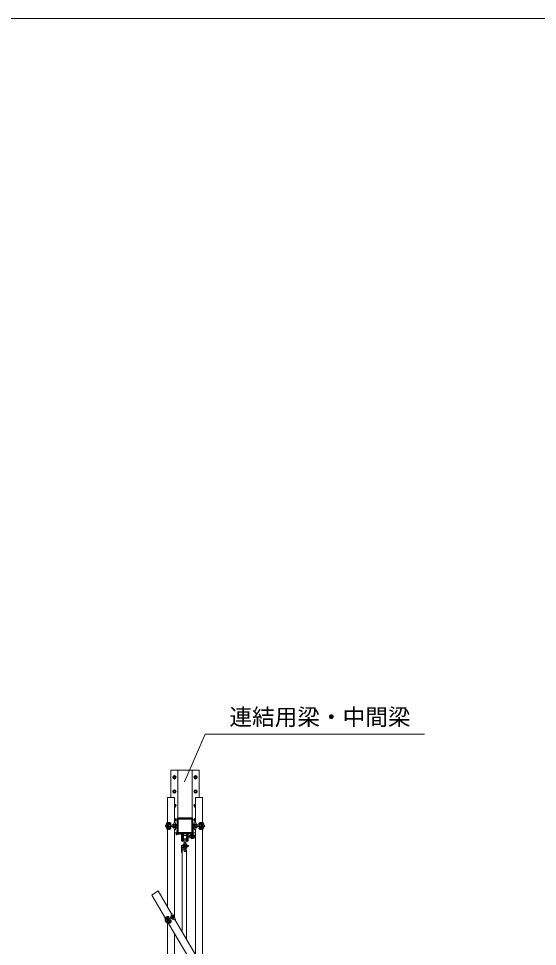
# Model space of a CAD drawing. Units: millimetres, scale not verified. Extents: x -9305 to 9305, y -6415 to 6415.
# Drawn here: x 1971 to 5638, y -134 to 6415 of the extents above; entities that cross this region are included whole.
import ezdxf
from ezdxf.enums import TextEntityAlignment as Align

# ---------------------------------------------------------------- set-up
doc = ezdxf.new("R2010")
doc.units = ezdxf.units.MM
doc.header["$LTSCALE"] = 40
doc.linetypes.add('CHAIN2', pattern=[12, 9, -1, 1, -1])
doc.linetypes.add('DOUBLE_CHAIN2', pattern=[12.8, 9, -1, 0.6, -0.6, 0.6, -1])
for name, color, linetype, lineweight in [('0-4_CLG-72', 7, 'Continuous', 9), ('0-9_TEXT', 7, 'Continuous', 9), ('0-C_図面枠', 7, 'Continuous', 9)]:
    doc.layers.add(name, color=color, linetype=linetype, lineweight=lineweight)
doc.styles.add('ＭＳ ゴシック', font='')
doc.styles.get('ＭＳ ゴシック').set_extended_font_data('MS Gothic')

msp = doc.modelspace()

# ---------------------------------------------------------------- linework, layer by layer
at = {"layer": '0-4_CLG-72'}
for p, q in [((3046.88, 916.84), (3046.88, 1110)), ((3046.88, 1110), (3246.88, 1110)), ((3060.9, 1060), (3066.39, 1050.5)), ((3082.84, 1060), (3077.36, 1069.5)), ((3096.88, 767.44), (3096.88, 1110)), ((3196.88, 767.44), (3196.88, 1110)), ((3210.9, 1060), (3216.39, 1050.5)), ((3232.84, 1060), (3227.36, 1069.5)), ((3246.88, 916.84), (3246.88, 1110)), ((3024.46, 742.18), (3024.46, 916.84)), ((3024.46, 916.84), (3073.06, 916.84)), ((3060.9, 960), (3066.39, 950.5)), ((3073.06, 916.84), (3073.06, 741.32)), ((3082.84, 960), (3077.36, 969.5)), ((3210.9, 960), (3216.39, 950.5)), ((3221.76, 742.18), (3221.76, 916.84)), ((3221.76, 916.84), (3270.36, 916.84)), ((3232.84, 960), (3227.36, 969.5)), ((3270.36, 916.84), (3270.36, 741.32)), ((3077.36, 869.5), (3073.06, 869.5)), ((3082.84, 860), (3077.36, 869.5)), ((3210.9, 860), (3216.39, 850.5)), ((3216.39, 850.5), (3221.76, 850.5)), ((3010.77, 722.42), (3009.8, 721.07)), ((3009.8, 721.07), (3009.8, 713.76)), ((3011.73, 721.42), (3010.05, 721.42)), ((3019.14, 722.42), (3010.77, 722.42)), ((3010.77, 722.42), (3010.77, 712.42)), ((3019.92, 721.42), (3011.73, 721.42)), ((3019.04, 741.16), (3019.04, 734.56)), ((3020.41, 727.4), (3019.2, 725.7)), ((3020.41, 727.4), (3027.75, 727.42)), ((3029.22, 722.42), (3023.14, 722.43)), ((3076.14, 722.42), (3030.38, 722.42)), ((3046.9, 721.42), (3030.53, 721.42)), ((3030.99, 723.42), (3031, 724.41)), ((3040.84, 723.42), (3030.99, 723.42)), ((3035.96, 730.29), (3046.38, 732.12)), ((3040.84, 729.47), (3040.84, 723.42)), ((3040.84, 728.1), (3044.73, 728.78)), ((3046.06, 722.41), (3046.86, 721.41)), ((3048.03, 734.42), (3048.03, 732.72)), ((3060.68, 724.22), (3060.84, 727.42)), ((3060.68, 724.22), (3076.69, 723.42)), ((3060.84, 727.42), (3076.85, 726.61)), ((3066.34, 722.42), (3066.34, 723.94)), ((3070.84, 740.42), (3075.84, 740.42)), ((3072.34, 727.24), (3072.34, 726.84)), ((3072.34, 722.42), (3072.34, 723.64)), ((3077.36, 769.5), (3073.06, 769.5)), ((3076.14, 712.41), (3076.14, 722.42)), ((3082.84, 760), (3077.36, 769.5)), ((3077.64, 712.41), (3077.64, 722.42)), ((3080.07, 724.84), (3080.07, 706.84)), ((3089.97, 720.84), (3080.07, 720.84)), ((3080.84, 735.42), (3080.84, 699.42)), ((3089.97, 725.84), (3081.07, 725.84)), ((3090.52, 767.39), (3090.52, 661.38)), ((3096.52, 773.39), (3196.87, 773.39)), ((3097.17, 669.42), (3096.58, 765.42)), ((3096.88, 765.16), (3096.88, 669.76)), ((3098.57, 767.44), (3196.57, 767.44)), ((3194.58, 767.46), (3099.18, 767.46)), ((3194.58, 765.16), (3194.58, 669.76)), ((3196.58, 766.04), (3197.16, 670.04)), ((3196.88, 765.16), (3196.88, 669.76)), ((3203.51, 662.08), (3202.87, 767.42)), ((3203.37, 725.84), (3212.27, 725.84)), ((3203.37, 720.84), (3213.27, 720.84)), ((3210.9, 760), (3216.39, 750.5)), ((3212.9, 735.46), (3212.9, 699.46)), ((3213.27, 724.84), (3213.27, 706.84)), ((3216.1, 712.45), (3216.1, 722.46)), ((3216.39, 750.5), (3221.76, 750.5)), ((3232.9, 727.46), (3216.9, 726.65)), ((3233.06, 724.26), (3217.06, 723.46)), ((3217.6, 712.45), (3217.6, 722.46)), ((3263.37, 722.46), (3217.6, 722.46)), ((3222.9, 740.46), (3217.9, 740.46)), ((3221.4, 727.28), (3221.4, 726.88)), ((3221.4, 722.46), (3221.4, 723.68)), ((3227.4, 722.46), (3227.4, 723.98)), ((3233.06, 724.26), (3232.9, 727.46)), ((3245.71, 734.46), (3245.71, 732.76)), ((3246.84, 721.46), (3263.22, 721.46)), ((3247.68, 722.45), (3246.88, 721.45)), ((3257.79, 730.33), (3247.36, 732.16)), ((3252.9, 728.14), (3249.02, 728.82)), ((3252.9, 729.51), (3252.9, 723.46)), ((3252.9, 723.46), (3262.76, 723.46)), ((3262.76, 723.46), (3262.75, 724.45)), ((3264.53, 722.46), (3270.6, 722.47)), ((3273.33, 727.44), (3265.99, 727.46)), ((3273.33, 727.44), (3274.54, 725.74)), ((3273.82, 721.46), (3282.02, 721.46)), ((3274.6, 722.46), (3282.98, 722.46)), ((3274.7, 741.2), (3274.7, 734.6)), ((3282.02, 721.46), (3283.7, 721.46)), ((3282.98, 722.46), (3283.94, 721.11)), ((3282.98, 722.46), (3282.98, 712.46)), ((3283.94, 721.11), (3283.94, 713.8)), ((3010.77, 712.42), (3009.8, 713.76)), ((3011.73, 713.42), (3010.05, 713.42)), ((3019.14, 712.42), (3010.77, 712.42)), ((3019.92, 713.42), (3011.73, 713.42)), ((3019.04, 693.66), (3019.04, 700.27)), ((3020.41, 707.41), (3019.2, 709.14)), ((3027.75, 707.42), (3020.41, 707.42)), ((3029.27, 712.45), (3023.14, 712.43)), ((3023.87, 143.86), (3023.87, 693.55)), ((3076.14, 712.41), (3030.31, 712.41)), ((3046.86, 713.42), (3030.48, 713.42)), ((3030.84, 692.66), (3030.84, 693.9)), ((3030.99, 711.42), (3031, 710.42)), ((3040.84, 711.42), (3030.99, 711.42)), ((3035.96, 704.54), (3046.38, 702.7)), ((3040.84, 705.36), (3040.84, 711.42)), ((3040.84, 706.73), (3044.73, 706.04)), ((3046.06, 712.41), (3046.86, 713.42)), ((3048.03, 700.42), (3048.03, 702.1)), ((3076.69, 711.41), (3060.68, 710.61)), ((3060.84, 707.42), (3060.68, 710.61)), ((3076.85, 708.22), (3060.84, 707.42)), ((3066.34, 710.89), (3066.34, 712.42)), ((3066.34, 707.59), (3066.34, 707.69)), ((3075.84, 694.42), (3070.84, 694.42)), ((3072.34, 711.19), (3072.34, 712.42)), ((3072.34, 707.59), (3072.34, 707.99)), ((3072.47, 694.42), (3072.47, 73.25)), ((3072.47, 667.44), (3221.17, 667.44)), ((3089.97, 710.84), (3080.07, 710.84)), ((3082.84, 700), (3080.84, 703.48)), ((3081.07, 705.84), (3089.97, 705.84)), ((3091.22, 661.39), (3097.77, 668.04)), ((3091.22, 661.39), (3189.52, 661.99)), ((3092.47, 658.94), (3115.47, 658.94)), ((3099.18, 669.76), (3194.58, 669.76)), ((3195.18, 668.02), (3099.18, 667.44)), ((3099.18, 667.46), (3194.58, 667.46)), ((3115.17, 658.64), (3115.17, 661.54)), ((3123.38, 612.06), (3123.38, 667.46)), ((3124.98, 612.06), (3124.98, 665.86)), ((3124.98, 665.86), (3168.78, 665.86)), ((3128.38, 659.06), (3128.38, 615.06)), ((3135.18, 662.06), (3131.38, 662.06)), ((3135.38, 612.06), (3135.38, 662.06)), ((3165.38, 615.06), (3165.38, 659.06)), ((3168.78, 612.06), (3168.78, 665.86)), ((3170.38, 612.06), (3170.38, 667.46)), ((3197.19, 666.04), (3197.43, 627.04)), ((3203.37, 710.84), (3213.27, 710.84)), ((3212.27, 705.84), (3203.37, 705.84)), ((3203.51, 662.08), (3203.93, 627.08)), ((3212.9, 703.47), (3210.9, 700)), ((3210.9, 700), (3216.39, 690.5)), ((3216.39, 690.5), (3221.17, 690.5)), ((3216.9, 708.26), (3232.9, 707.46)), ((3217.06, 711.45), (3233.06, 710.65)), ((3263.43, 712.45), (3217.6, 712.45)), ((3217.9, 694.46), (3222.9, 694.46)), ((3221.17, -191.01), (3221.17, 693.55)), ((3221.4, 711.23), (3221.4, 712.46)), ((3221.4, 707.63), (3221.4, 708.03)), ((3227.4, 710.93), (3227.4, 712.46)), ((3232.9, 707.46), (3233.06, 710.65)), ((3245.71, 700.46), (3245.71, 702.14)), ((3247.68, 712.45), (3246.88, 713.46)), ((3246.88, 713.46), (3263.27, 713.46)), ((3251.25, 703.43), (3247.36, 702.74)), ((3252.9, 706.77), (3249.02, 706.08)), ((3257.79, 704.58), (3251.25, 703.43)), ((3252.9, 705.4), (3252.9, 711.46)), ((3252.9, 711.46), (3262.76, 711.46)), ((3262.76, 711.46), (3262.75, 710.46)), ((3262.9, 692.7), (3262.9, 693.94)), ((3264.48, 712.49), (3270.6, 712.47)), ((3265.99, 707.46), (3273.33, 707.46)), ((3269.77, 694.42), (3269.77, -257.2)), ((3273.33, 707.45), (3274.55, 709.18)), ((3273.82, 713.46), (3282.02, 713.46)), ((3274.6, 712.46), (3282.98, 712.46)), ((3274.7, 693.7), (3274.7, 700.31)), ((3282.02, 713.46), (3283.7, 713.46)), ((3282.98, 712.46), (3283.94, 713.8)), ((3124.98, 612.06), (3137.28, 612.06)), ((3124.98, 610.46), (3137.28, 610.46)), ((3135.38, 650.06), (3158.38, 650.06)), ((3135.38, 625.06), (3158.38, 625.06)), ((3137.28, 616.46), (3137.28, 612.06)), ((3137.28, 616.46), (3138.88, 616.46)), ((3138.88, 616.46), (3138.88, 612.06)), ((3140.38, 597.06), (3153.38, 597.06)), ((3140.38, 597.06), (3140.38, 584.56)), ((3140.62, 597.06), (3140.62, 625.06)), ((3153.12, 597.06), (3153.12, 625.06)), ((3153.38, 584.56), (3153.38, 597.06)), ((3154.88, 616.46), (3154.88, 612.06)), ((3154.88, 616.46), (3156.48, 616.46)), ((3156.48, 616.46), (3156.48, 612.06)), ((3156.48, 612.06), (3168.78, 612.06)), ((3156.48, 610.46), (3168.78, 610.46)), ((3175.91, 645.91), (3176.9, 646.91)), ((3175.96, 637.91), (3175.91, 645.91)), ((3176.97, 636.91), (3175.96, 637.91)), ((3185.8, 646.97), (3176.9, 646.91)), ((3176.97, 636.91), (3176.9, 646.91)), ((3191.87, 637), (3176.97, 636.91)), ((3181.99, 632.94), (3181.88, 650.94)), ((3191.8, 647), (3181.9, 646.94)), ((3182.88, 651.95), (3191.78, 652)), ((3191.9, 632), (3183, 631.95)), ((3203.74, 642.18), (3205.83, 643.69)), ((3203.94, 640.48), (3205.84, 641.89)), ((3214.68, 652.14), (3205.78, 652.09)), ((3205.8, 647.09), (3215.7, 647.15)), ((3205.87, 637.09), (3215.77, 637.15)), ((3215.79, 633.15), (3215.68, 651.15)), ((3121.15, 528.24), (3121.15, 578.24)), ((3121.15, 578.24), (3171.15, 578.24)), ((3121.15, 528.24), (3122.65, 528.24)), ((3127.15, 565.74), (3127.15, -31.43)), ((3127.15, 548.24), (3157.15, 548.24)), ((3127.15, 548.24), (3127.15, 532.74)), ((3166.65, 572.24), (3131.87, 572.24)), ((3166.65, 572.24), (3133.65, 572.24)), ((3133.88, 586.24), (3133.88, 578.24)), ((3133.88, 572.24), (3133.88, 561.76)), ((3159.88, 569.76), (3133.88, 569.76)), ((3157.88, 588.24), (3135.88, 588.24)), ((3135.88, 559.76), (3157.88, 559.76)), ((3140.38, 551.58), (3140.38, 544.56)), ((3153.38, 544.56), (3153.38, 551.58)), ((3157.15, 548.24), (3157.15, 455.24)), ((3159.88, 578.24), (3159.88, 586.24)), ((3159.88, 561.76), (3159.88, 572.24)), ((3171.15, 578.24), (3171.15, 576.74)), ((3157.15, 456.74), (3157.15, -82.35)), ((2956.65, 257.96), (2912.3, 227.09)), ((3006.28, 68.96), (2912.3, 227.09)), ((3052.3, 95.62), (2956.65, 257.96)), ((3003.89, 67.41), (3007.28, 61.75)), ((3062.48, 80.75), (3023.26, 57.18)), ((3023.98, 66.8), (3031.98, 73.74)), ((3067.64, 72.17), (3028.36, 48.56)), ((3028.6, 68.61), (3031.72, 63.42)), ((3029.3, 67.44), (3032.28, 70.03)), ((3032.22, 76.55), (3032.38, 76.28)), ((3032.38, 76.28), (3033.08, 75.11)), ((3046.8, 77.15), (3060.93, 84.71)), ((3048.31, 74.33), (3046.8, 77.15)), ((3048.31, 74.33), (3062.44, 81.89)), ((3048.67, 93.44), (3052.96, 96.02)), ((3054.09, 75.7), (3053.3, 77)), ((3068.62, 71.6), (3055.32, 62.66)), ((3056.74, 82.92), (3056.95, 82.58)), ((3070.41, 68.94), (3057.1, 60.01)), ((3059.23, 78.79), (3058.6, 79.83)), ((3059.23, 78.79), (3058.6, 79.83)), ((3060.02, 65.82), (3059.24, 67.12)), ((3060.02, 65.82), (3059.24, 67.12)), ((3059.82, 94.31), (3078.36, 63.45)), ((3067.64, 72.17), (3062.48, 80.75)), ((3068.92, 72.94), (3063.77, 81.52)), ((3065.01, 69.17), (3064.38, 70.22)), ((3065.01, 69.17), (3064.38, 70.21)), ((3066.86, 66.08), (3066.66, 66.42)), ((3006.32, 45.42), (3010.08, 39.16)), ((3013.63, 51.39), (3006.45, 47.08)), ((3014.82, 50.93), (3007.79, 46.71)), ((3011.6, 38.5), (3010.08, 39.16)), ((3018.78, 42.82), (3011.6, 38.5)), ((3018.94, 44.08), (3011.91, 39.86)), ((3012.15, 56.32), (3011.99, 54.23)), ((3012.15, 56.32), (3018.43, 60.12)), ((3022.26, 56.58), (3017.05, 53.46)), ((3022.45, 39.18), (3020.52, 40.04)), ((3027.44, 48.06), (3022.2, 44.89)), ((3028.73, 42.97), (3022.44, 39.19)), ((3023.27, 58.35), (3022.76, 59.2)), ((3031.72, 63.42), (3023.27, 58.35)), ((3023.87, 32.47), (3023.87, -3321.5)), ((3037.94, 64.83), (3023.91, 56.4)), ((3028.35, 26.69), (3024.95, 32.36)), ((3042.02, 57.95), (3027.98, 49.51)), ((3037.9, 53.13), (3029.45, 48.06)), ((3029.45, 48.06), (3029.97, 47.21)), ((3212, -277.17), (3030.65, 27.96)), ((3036.71, 65.25), (3037.91, 64.8)), ((3037.25, 44.72), (3047.13, 48.52)), ((3041.01, 47.94), (3037.9, 53.13)), ((3038.98, 31.91), (3038.34, 32.98)), ((3040.31, 49.12), (3043.99, 50.53)), ((3041.86, 56.68), (3042.02, 57.95)), ((3049.56, 47.68), (3048.86, 48.86)), ((3049.73, 47.41), (3049.56, 47.68)), ((3057.1, 60.01), (3055.32, 62.66)), ((3061.72, 62.99), (3061.67, 63.08)), ((3076.65, 56.59), (3072.36, 54.01)), ((3256.68, -251.29), (3075.65, 55.98)), ((3072.47, -42.41), (3072.47, -3320.64))]:
    msp.add_line(p, q, dxfattribs=at)
at = {"layer": '0-4_CLG-72', "linetype": 'DOUBLE_CHAIN2'}
for p, q in [((3140.38, 584.56), (3140.38, 551.58)), ((3140.38, 544.56), (3140.38, 537.06)), ((3140.38, 537.06), (3153.38, 537.06)), ((3153.38, 551.58), (3153.38, 584.56)), ((3153.38, 537.06), (3153.38, 544.56))]:
    msp.add_line(p, q, dxfattribs=at)
at = {"layer": '0-4_CLG-72'}
for points in [[(3077.36, 1069.5), (3066.39, 1069.5), (3060.9, 1060)], [(3066.39, 1050.5), (3077.36, 1050.5), (3082.84, 1060)], [(3227.36, 1069.5), (3216.39, 1069.5), (3210.9, 1060)], [(3216.39, 1050.5), (3227.36, 1050.5), (3232.84, 1060)], [(3077.36, 969.5), (3066.39, 969.5), (3060.9, 960)], [(3066.39, 950.5), (3077.36, 950.5), (3082.84, 960)], [(3227.36, 969.5), (3216.39, 969.5), (3210.9, 960)], [(3216.39, 950.5), (3227.36, 950.5), (3232.84, 960)], [(3073.06, 850.5), (3077.36, 850.5), (3082.84, 860)], [(3221.76, 869.5), (3216.39, 869.5), (3210.9, 860)], [(3035.07, 740.42), (3040.84, 740.42), (3039.84, 741.42), (3031.84, 741.42), (3030.97, 740.91)], [(3073.06, 750.5), (3077.36, 750.5), (3082.84, 760)], [(3194.58, 765.16), (3099.18, 765.16), (3099.18, 669.76)], [(3221.76, 769.5), (3216.39, 769.5), (3210.9, 760)], [(3258.68, 740.46), (3252.9, 740.46), (3253.9, 741.46), (3261.9, 741.46), (3262.77, 740.95)], [(3035.07, 694.42), (3040.09, 694.42), (3040.84, 693.66), (3040.84, 692.66), (3040.09, 691.92), (3031.59, 691.92), (3030.84, 692.66)], [(3072.47, 690.5), (3077.36, 690.5), (3082.84, 700)], [(3088.57, 662.64), (3088.57, 682.64), (3091.08, 682.64)], [(3162.38, 662.06), (3158.38, 662.06), (3158.38, 612.06)], [(3191.54, 660.02), (3191.93, 627), (3203.93, 627.08)], [(3258.68, 694.46), (3253.66, 694.46), (3252.9, 693.7), (3252.9, 692.7), (3253.66, 691.96), (3262.16, 691.96), (3262.9, 692.7)], [(3214.8, 632.14), (3203.8, 632.08), (3203.68, 652.18), (3205.78, 652.19), (3205.9, 632.09)], [(3018.01, 75.02), (3022.96, 77.99), (3021.59, 78.33), (3014.73, 74.21), (3014.24, 73.34)], [(3041.7, 35.59), (3046.01, 38.18), (3047.04, 37.92), (3047.55, 37.06), (3047.3, 36.03), (3040.01, 31.66), (3038.98, 31.91)]]:
    msp.add_lwpolyline(points, dxfattribs=at)
for points in [[(3064.34, 728.99), (3064.34, 727.99), (3065.09, 727.24), (3073.59, 727.24), (3074.34, 727.99), (3074.34, 728.99), (3073.59, 729.74), (3065.09, 729.74)], [(3229.4, 729.03), (3229.4, 728.03), (3228.66, 727.28), (3220.16, 727.28), (3219.4, 728.03), (3219.4, 729.03), (3220.16, 729.78), (3228.66, 729.78)], [(3064.34, 707.34), (3064.34, 707.59), (3074.34, 707.59), (3074.34, 707.34), (3073.59, 706.59), (3065.09, 706.59)], [(3229.4, 707.38), (3229.4, 707.63), (3219.4, 707.63), (3219.4, 707.38), (3220.16, 706.63), (3228.66, 706.63)], [(3048.99, 80.3), (3049.5, 79.44), (3050.53, 79.19), (3057.82, 83.57), (3058.07, 84.6), (3057.56, 85.45), (3056.53, 85.71), (3049.24, 81.33)], [(3060.14, 61.74), (3060.01, 61.96), (3068.58, 67.11), (3068.71, 66.9), (3068.45, 65.86), (3061.17, 61.49)]]:
    msp.add_lwpolyline(points, close=True, dxfattribs=at)
for centre, radius in [((3071.88, 1060), 12), ((3071.88, 1060), 9.5), ((3071.88, 1060), 6), ((3221.88, 1060), 12), ((3221.88, 1060), 9.5), ((3221.88, 1060), 6), ((3071.88, 960), 12), ((3071.88, 960), 9.5), ((3071.88, 960), 6), ((3221.88, 960), 12), ((3221.88, 960), 9.5), ((3221.88, 960), 6), ((3088.07, 658.44), 4.28), ((3088.07, 658.44), 3.24)]:
    msp.add_circle(centre, radius, dxfattribs=at)
for centre, radius, start, end in [((3071.88, 860), 12, 275.689, 84.311), ((3071.88, 860), 9.5, 277.194, 82.806), ((3071.88, 860), 6, 281.436, 78.564), ((3221.88, 860), 12, 90.527, 269.473), ((3221.88, 860), 9.5, 90.666, 269.334), ((3221.88, 860), 6, 91.054, 268.946), ((3020.25, 728.73), 5.57, 106.372, 179.388), ((3021.61, 729.2), 6.94, 183.378, 241.187), ((3018.54, 734.56), 0.5, 286.372, 0), ((3023.31, 660.68), 80.6, 74.423, 93.034), ((2975.13, -211.14), 946.72, 85.612, 87.341), ((3030.94, 729.82), 10.8, 192.889, 223.374), ((3037.38, 717.43), 15.09, 160.649, 199.351), ((3033.64, 728), 7.12, 184.652, 231.611), ((3038.26, 717.48), 10.3, 151.363, 209.239), ((3002.52, 717.57), 28.24, 346.412, 13.575), ((3037, 724.38), 6, 99.983, 179.722), ((3042.84, 729.47), 2, 99.983, 180), ((3044.03, 734.42), 4, 0, 80.589), ((3044.03, 732.72), 4, 279.983, 0), ((3018.3, 717.57), 28.24, 349.465, 9.88), ((3046.03, 734.09), 2, 279.983, 0), ((3018.93, 717.57), 28.24, 351.532, 7.817), ((3058.3, 739.71), 12.56, 281.657, 3.206), ((3052.89, 717.42), 10.25, 330.771, 29.229), ((3071.88, 760), 12, 275.689, 84.311), ((3071.88, 760), 9.5, 277.194, 82.806), ((3071.88, 760), 6, 281.436, 78.564), ((3075.84, 735.42), 5, 0, 90), ((3076.64, 722.42), 1, 0, 87.138), ((3076.64, 722.42), 4.2, 0, 87.138), ((3081.07, 724.84), 1, 90, 180), ((3096.52, 767.39), 6, 90, 180), ((3098.58, 765.44), 2, 90.351, 180.351), ((3099.18, 765.16), 2.3, 90, 180), ((3194.58, 765.16), 2.3, 0, 90), ((3196.87, 767.39), 6, 0.351, 90), ((3221.88, 760), 12, 90.527, 269.473), ((3212.27, 724.84), 1, 0, 90), ((3221.88, 760), 9.5, 90.666, 269.334), ((3217.9, 735.46), 5, 90, 180), ((3217.1, 722.46), 4.2, 92.862, 180), ((3221.88, 760), 6, 91.054, 268.946), ((3217.1, 722.46), 1, 92.862, 180), ((3235.44, 739.75), 12.56, 176.794, 258.343), ((3240.86, 717.46), 10.25, 150.771, 209.229), ((3249.71, 734.46), 4, 99.411, 180), ((3247.71, 734.13), 2, 180, 260.017), ((3249.71, 732.76), 4, 180, 260.017), ((3318.62, -211.1), 946.72, 92.659, 94.388), ((3274.82, 717.61), 28.24, 172.183, 188.468), ((3275.44, 717.61), 28.24, 170.12, 190.535), ((3270.44, 660.72), 80.6, 86.966, 105.577), ((3250.9, 729.51), 2, 0, 80.017), ((3256.75, 724.42), 6, 0.278, 80.017), ((3291.22, 717.61), 28.24, 166.425, 193.588), ((3255.49, 717.52), 10.3, 330.761, 28.637), ((3260.1, 728.04), 7.12, 308.389, 355.348), ((3256.37, 717.47), 15.09, 340.649, 19.351), ((3262.81, 729.86), 10.8, 316.626, 347.111), ((3275.2, 734.6), 0.5, 180, 253.628), ((3273.49, 728.77), 5.57, 0.612, 73.628), ((3272.14, 729.24), 6.94, 298.813, 356.622), ((3021.61, 705.63), 6.94, 118.813, 176.622), ((3020.25, 706.1), 5.57, 180.612, 253.628), ((3018.54, 700.27), 0.5, 0, 73.628), ((3012.19, 948.16), 247.98, 271.584, 278.014), ((3023.31, 774.15), 80.6, 266.966, 285.577), ((3028.7, 706.16), 8.38, 131.538, 171.434), ((3032.09, 707.66), 5.56, 120.537, 182.434), ((3037, 710.45), 6, 180.278, 260.017), ((3042.84, 705.36), 2, 180, 260.017), ((3044.03, 700.42), 4, 279.411, 0), ((3044.03, 702.1), 4, 0, 80.017), ((3046.03, 700.74), 2, 0, 80.017), ((3058.3, 695.12), 12.56, 356.794, 78.343), ((3071.88, 700), 12, 272.858, 41.655), ((3071.88, 700), 9.5, 273.611, 19.303), ((3075.84, 699.42), 5, 270, 0), ((3076.64, 712.41), 1, 272.862, 0), ((3076.64, 712.41), 4.2, 272.862, 0), ((3081.07, 706.84), 1, 180, 270), ((3099.18, 669.76), 2.3, 180, 270), ((3099.17, 669.44), 2, 180.351, 270.351), ((3131.38, 659.06), 3, 90, 180), ((3162.38, 659.06), 3, 0, 90), ((3194.58, 669.76), 2.3, 270, 0), ((3195.16, 670.02), 2, 270.351, 0.351), ((3195.19, 666.02), 2, 0.351, 90.351), ((3221.88, 700), 12, 138.37, 266.648), ((3212.27, 706.84), 1, 270, 0), ((3221.88, 700), 9.5, 160.761, 265.764), ((3217.1, 712.45), 4.2, 180, 267.138), ((3217.9, 699.46), 5, 180, 270), ((3217.1, 712.45), 1, 180, 267.138), ((3235.44, 695.16), 12.56, 101.657, 183.206), ((3249.71, 702.14), 4, 99.983, 180), ((3247.71, 700.78), 2, 99.983, 180), ((3249.71, 700.46), 4, 180, 260.589), ((3281.56, 948.2), 247.98, 261.986, 268.416), ((3270.44, 774.19), 80.6, 254.423, 273.034), ((3250.9, 705.4), 2, 279.983, 0), ((3256.75, 710.49), 6, 279.983, 359.722), ((3261.65, 707.7), 5.56, 357.566, 59.463), ((3265.05, 706.2), 8.38, 8.566, 48.462), ((3275.2, 700.31), 0.5, 106.372, 180), ((3273.49, 706.14), 5.57, 286.372, 359.388), ((3272.14, 705.67), 6.94, 3.378, 61.187), ((3124.98, 612.06), 1.6, 180, 270), ((3131.38, 615.06), 3, 180, 270), ((3137.28, 612.06), 1.6, 270, 0), ((3156.48, 612.06), 1.6, 180, 270), ((3162.38, 615.06), 3, 270, 0), ((3168.78, 612.06), 1.6, 270, 0), ((3182.88, 650.95), 1, 90.351, 180.351), ((3182.99, 632.95), 1, 180.351, 270.351), ((3214.68, 651.14), 1, 0.351, 90.351), ((3214.79, 633.14), 1, 270.351, 0.351), ((3122.65, 532.74), 4.5, 270, 0), ((3133.65, 565.74), 6.5, 90, 180), ((3135.88, 586.24), 2, 90, 180), ((3135.88, 561.76), 2, 180, 270), ((3157.88, 586.24), 2, 0, 90), ((3157.88, 561.76), 2, 270, 0), ((3166.65, 576.74), 4.5, 270, 0), ((3049, 0.62), 80.6, 105.423, 124.034), ((3456.72, -771.49), 946.72, 116.612, 118.341), ((3027.92, 62.27), 6, 130.983, 210.722), ((3028.79, 74.49), 4, 31, 111.589), ((3030.31, 69.64), 2, 130.983, 211), ((3030.67, 75.25), 2, 310.983, 31), ((3029.66, 73.05), 4, 310.983, 31), ((3038.29, 86.38), 12.56, 312.657, 34.206), ((3045.14, 64.48), 10.25, 1.771, 60.229), ((3055.54, 91.73), 5, 31, 121), ((3062.91, 81), 4.2, 31, 118.138), ((3062.91, 81), 1, 31, 118.138), ((3065.47, 85.36), 1, 121, 211), ((3068.07, 72.42), 1, 303.862, 31), ((3068.07, 72.42), 4.2, 303.862, 31), ((3074.74, 69.93), 1, 211, 301), ((3011.33, 57.37), 5.57, 137.372, 210.388), ((3012.25, 58.47), 6.94, 214.378, 272.187), ((3006.86, 61.49), 0.5, 317.372, 31), ((3019.93, 63.81), 10.8, 223.889, 254.374), ((3031.83, 56.51), 15.09, 191.649, 230.351), ((3023.18, 63.64), 7.12, 215.652, 262.611), ((3024.39, 38.27), 6.94, 149.813, 207.622), ((3022.98, 37.98), 5.57, 211.612, 284.628), ((3030.19, 42.38), 8.38, 162.538, 202.434), ((3001.88, 38.68), 28.24, 17.412, 44.575), ((3032.56, 57), 10.3, 182.363, 240.239), ((3024.52, 32.1), 0.5, 31, 104.628), ((2891.4, 241.31), 247.98, 302.584, 309.014), ((3032.33, 45.41), 5.56, 151.537, 213.434), ((2990.56, 97.88), 80.6, 297.966, 316.577), ((3035.1, 50.33), 6, 211.278, 291.017), ((3015.4, 46.8), 28.24, 20.465, 40.88), ((3015.94, 47.13), 28.24, 22.532, 38.817), ((3042.73, 48.97), 2, 211, 291.017), ((3045.43, 46.8), 4, 31, 111.017), ((3047.85, 46.66), 2, 31, 111.017), ((3046.3, 45.35), 4, 310.411, 31), ((3061.26, 48.16), 12.56, 27.794, 109.343), ((3074.08, 60.88), 5, 301, 31)]:
    msp.add_arc(centre, radius, start, end, dxfattribs=at)
at = {"layer": '0-4_CLG-72', "linetype": 'CHAIN2'}
msp.add_arc((3189.54, 659.99), 2, 0.678, 90.351, dxfattribs=at)
at = {"layer": '0-9_TEXT'}
for p, q in [((3142.52, 1027.9), (3289.91, 1364.35)), ((3289.91, 1364.35), (4839.24, 1364.35))]:
    msp.add_line(p, q, dxfattribs=at)
at = {"layer": '0-C_図面枠'}
msp.add_lwpolyline([(-9304.61, -6414.98), (9304.61, -6414.98), (9304.61, 6414.98), (-9304.61, 6414.98)], dxfattribs=at)

# ---------------------------------------------------------------- texts
at = {"layer": '0-9_TEXT', "style": 'ＭＳ ゴシック'}
msp.add_text('連結用梁・中間梁', height=117.3, dxfattribs=at).set_placement((3460.89, 1391.93), align=Align.BOTTOM_LEFT)

doc.saveas('drawing.dxf')
